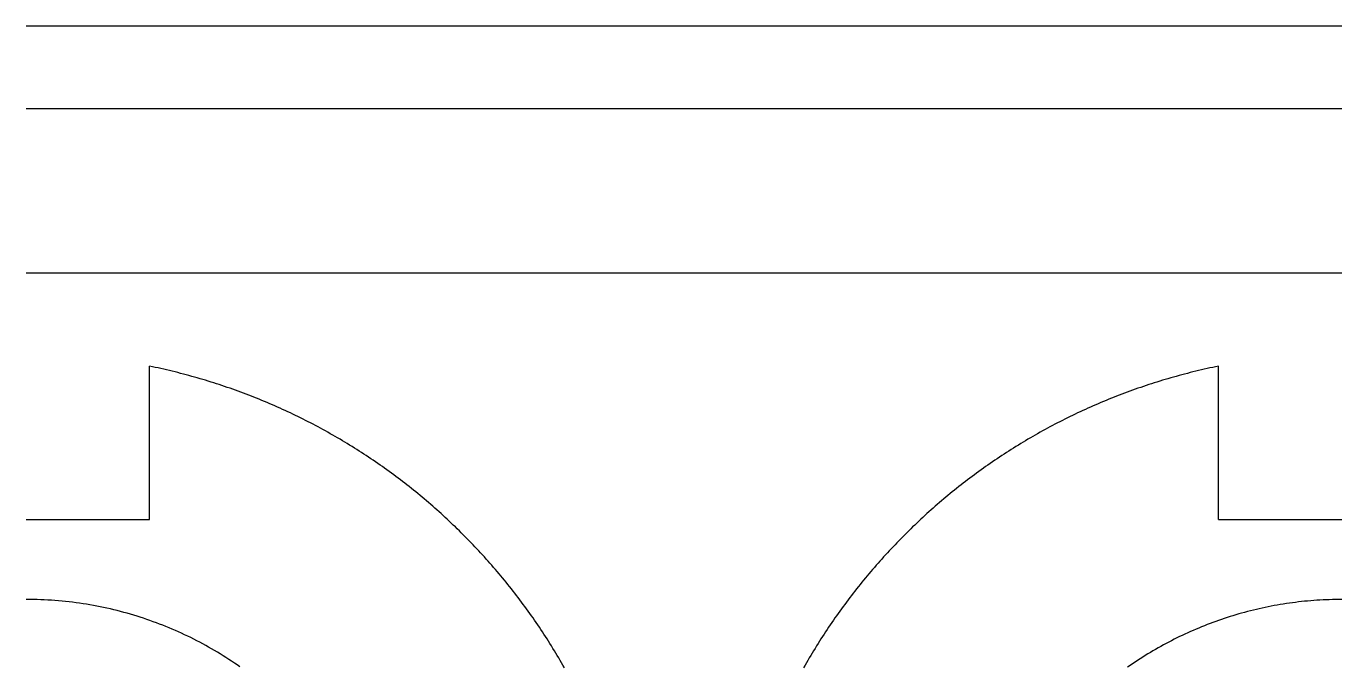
# Model space of a CAD drawing. Extents: x 0 to 279, y 0 to 212.
# Drawn here: x 135.2 to 167.83, y 31.47 to 47.36 of the extents above; entities that cross this region are included whole.
import ezdxf

# ---------------------------------------------------------------- set-up
doc = ezdxf.new("R2010")
doc.units = 0
doc.layers.add('LAYER_1', color=18, linetype='CONTINUOUS')

msp = doc.modelspace()

# ---------------------------------------------------------------- linework, layer by layer
at = {"layer": 'LAYER_1'}
for points in [[(167.832, 47.362), (167.832, 47.362), (167.831, 47.362), (167.829, 47.362), (167.826, 47.362), (167.823, 47.362), (167.819, 47.362), (167.814, 47.362), (167.809, 47.362), (167.802, 47.362), (167.795, 47.362), (167.788, 47.362), (167.779, 47.362), (167.77, 47.362), (167.76, 47.362), (167.75, 47.362), (167.739, 47.362), (167.727, 47.362), (167.714, 47.362), (167.701, 47.362), (167.687, 47.362), (167.672, 47.362), (167.657, 47.362), (167.641, 47.362), (167.624, 47.362), (167.606, 47.362), (167.588, 47.362), (167.57, 47.362), (167.55, 47.362), (167.53, 47.362), (167.509, 47.362), (167.488, 47.362), (167.466, 47.362), (167.42, 47.362), (167.371, 47.362), (167.32, 47.362), (167.266, 47.362), (167.21, 47.362), (167.151, 47.362), (167.089, 47.362), (167.026, 47.362), (166.959, 47.362), (166.891, 47.362), (166.82, 47.362), (166.747, 47.362), (166.671, 47.362), (166.593, 47.362), (166.513, 47.362), (166.43, 47.362), (166.345, 47.362), (166.258, 47.362), (166.169, 47.362), (166.078, 47.362), (165.984, 47.362), (165.889, 47.362), (165.791, 47.362), (165.691, 47.362), (165.589, 47.362), (165.486, 47.362), (165.38, 47.362), (165.272, 47.362), (165.162, 47.362), (165.05, 47.362), (164.936, 47.362), (164.821, 47.362), (164.703, 47.362), (164.584, 47.362), (164.463, 47.362), (164.34, 47.362), (164.215, 47.362), (164.089, 47.362), (163.961, 47.362), (163.831, 47.362), (163.699, 47.362), (163.566, 47.362), (163.431, 47.362), (163.295, 47.362), (163.157, 47.362), (163.017, 47.362), (162.876, 47.362), (162.734, 47.362), (162.589, 47.362), (162.444, 47.362), (162.297, 47.362), (162.148, 47.362), (161.998, 47.362), (161.847, 47.362), (161.695, 47.362), (161.541, 47.362), (161.385, 47.362), (161.229, 47.362), (161.071, 47.362), (160.912, 47.362), (160.752, 47.362), (160.59, 47.362), (160.428, 47.362), (160.264, 47.362), (160.099, 47.362), (159.933, 47.362), (159.766, 47.362), (159.598, 47.362), (159.429, 47.362), (159.259, 47.362), (159.088, 47.362), (158.916, 47.362), (158.743, 47.362), (158.569, 47.362), (158.394, 47.362), (158.218, 47.362), (158.042, 47.362), (157.864, 47.362), (157.686, 47.362), (157.507, 47.362), (157.328, 47.362), (157.147, 47.362), (156.966, 47.362), (156.785, 47.362), (156.419, 47.362), (156.051, 47.362), (155.681, 47.362), (155.309, 47.362), (154.935, 47.362), (154.56, 47.362), (154.183, 47.362), (153.804, 47.362), (153.425, 47.362), (153.044, 47.362), (152.281, 47.362), (151.516, 47.362), (150.752, 47.362), (149.989, 47.362), (149.608, 47.362), (149.229, 47.362), (148.85, 47.362), (148.473, 47.362), (148.097, 47.362), (147.723, 47.362), (147.351, 47.362), (146.981, 47.362), (146.614, 47.362), (146.248, 47.362), (146.066, 47.362), (145.885, 47.362), (145.705, 47.362), (145.525, 47.362), (145.347, 47.362), (145.168, 47.362), (144.991, 47.362), (144.815, 47.362), (144.639, 47.362), (144.464, 47.362), (144.29, 47.362), (144.117, 47.362), (143.945, 47.362), (143.774, 47.362), (143.604, 47.362), (143.435, 47.362), (143.267, 47.362), (143.1, 47.362), (142.934, 47.362), (142.769, 47.362), (142.605, 47.362), (142.443, 47.362), (142.281, 47.362), (142.121, 47.362), (141.962, 47.362), (141.804, 47.362), (141.647, 47.362), (141.492, 47.362), (141.338, 47.362), (141.186, 47.362), (141.034, 47.362), (140.885, 47.362), (140.736, 47.362), (140.589, 47.362), (140.443, 47.362), (140.299, 47.362), (140.157, 47.362), (140.015, 47.362), (139.876, 47.362), (139.738, 47.362), (139.601, 47.362), (139.467, 47.362), (139.333, 47.362), (139.202, 47.362), (139.072, 47.362), (138.944, 47.362), (138.817, 47.362), (138.693, 47.362), (138.57, 47.362), (138.449, 47.362), (138.329, 47.362), (138.212, 47.362), (138.096, 47.362), (137.983, 47.362), (137.871, 47.362), (137.761, 47.362), (137.653, 47.362), (137.547, 47.362), (137.443, 47.362), (137.342, 47.362), (137.242, 47.362), (137.144, 47.362), (137.048, 47.362), (136.955, 47.362), (136.864, 47.362), (136.774, 47.362), (136.687, 47.362), (136.603, 47.362), (136.52, 47.362), (136.44, 47.362), (136.362, 47.362), (136.286, 47.362), (136.213, 47.362), (136.142, 47.362), (136.073, 47.362), (136.007, 47.362), (135.943, 47.362), (135.882, 47.362), (135.823, 47.362), (135.767, 47.362), (135.713, 47.362), (135.662, 47.362), (135.613, 47.362), (135.567, 47.362), (135.545, 47.362), (135.523, 47.362), (135.503, 47.362), (135.483, 47.362), (135.463, 47.362), (135.444, 47.362), (135.426, 47.362), (135.409, 47.362), (135.392, 47.362), (135.376, 47.362), (135.361, 47.362), (135.346, 47.362), (135.332, 47.362), (135.319, 47.362), (135.306, 47.362), (135.294, 47.362), (135.283, 47.362), (135.272, 47.362), (135.263, 47.362), (135.253, 47.362), (135.245, 47.362), (135.237, 47.362), (135.23, 47.362), (135.224, 47.362), (135.219, 47.362), (135.214, 47.362), (135.21, 47.362), (135.206, 47.362), (135.204, 47.362), (135.202, 47.362), (135.201, 47.362), (135.201, 47.362)], [(135.201, 45.322), (135.201, 45.322), (135.202, 45.322), (135.204, 45.322), (135.206, 45.322), (135.21, 45.322), (135.214, 45.322), (135.219, 45.322), (135.224, 45.322), (135.23, 45.322), (135.237, 45.322), (135.245, 45.322), (135.253, 45.322), (135.263, 45.322), (135.272, 45.322), (135.283, 45.322), (135.294, 45.322), (135.306, 45.322), (135.319, 45.322), (135.332, 45.322), (135.346, 45.322), (135.361, 45.322), (135.376, 45.322), (135.392, 45.322), (135.409, 45.322), (135.426, 45.322), (135.444, 45.322), (135.463, 45.322), (135.483, 45.322), (135.503, 45.322), (135.523, 45.322), (135.545, 45.322), (135.567, 45.322), (135.613, 45.322), (135.662, 45.322), (135.713, 45.322), (135.767, 45.322), (135.823, 45.322), (135.882, 45.322), (135.943, 45.322), (136.007, 45.322), (136.073, 45.322), (136.142, 45.322), (136.213, 45.322), (136.286, 45.322), (136.362, 45.322), (136.44, 45.322), (136.52, 45.322), (136.603, 45.322), (136.687, 45.322), (136.774, 45.322), (136.864, 45.322), (136.955, 45.322), (137.048, 45.322), (137.144, 45.322), (137.242, 45.322), (137.342, 45.322), (137.443, 45.322), (137.547, 45.322), (137.653, 45.322), (137.761, 45.322), (137.871, 45.322), (137.983, 45.322), (138.096, 45.322), (138.212, 45.322), (138.329, 45.322), (138.449, 45.322), (138.57, 45.322), (138.693, 45.322), (138.817, 45.322), (138.944, 45.322), (139.072, 45.322), (139.202, 45.322), (139.333, 45.322), (139.467, 45.322), (139.601, 45.322), (139.738, 45.322), (139.876, 45.322), (140.015, 45.322), (140.157, 45.322), (140.299, 45.322), (140.443, 45.322), (140.589, 45.322), (140.736, 45.322), (140.885, 45.322), (141.034, 45.322), (141.186, 45.322), (141.338, 45.322), (141.492, 45.322), (141.647, 45.322), (141.804, 45.322), (141.962, 45.322), (142.121, 45.322), (142.281, 45.322), (142.443, 45.322), (142.605, 45.322), (142.769, 45.322), (142.934, 45.322), (143.1, 45.322), (143.267, 45.322), (143.435, 45.322), (143.604, 45.322), (143.774, 45.322), (143.945, 45.322), (144.117, 45.322), (144.29, 45.322), (144.464, 45.322), (144.639, 45.322), (144.815, 45.322), (144.991, 45.322), (145.168, 45.322), (145.347, 45.322), (145.525, 45.322), (145.705, 45.322), (145.885, 45.322), (146.066, 45.322), (146.248, 45.322), (146.614, 45.322), (146.981, 45.322), (147.351, 45.322), (147.723, 45.322), (148.097, 45.322), (148.473, 45.322), (148.85, 45.322), (149.229, 45.322), (149.608, 45.322), (149.989, 45.322), (150.752, 45.322), (151.516, 45.322), (152.281, 45.322), (153.044, 45.322), (153.425, 45.322), (153.804, 45.322), (154.183, 45.322), (154.56, 45.322), (154.935, 45.322), (155.309, 45.322), (155.681, 45.322), (156.051, 45.322), (156.419, 45.322), (156.785, 45.322), (156.966, 45.322), (157.147, 45.322), (157.328, 45.322), (157.507, 45.322), (157.686, 45.322), (157.864, 45.322), (158.042, 45.322), (158.218, 45.322), (158.394, 45.322), (158.569, 45.322), (158.743, 45.322), (158.916, 45.322), (159.088, 45.322), (159.259, 45.322), (159.429, 45.322), (159.598, 45.322), (159.766, 45.322), (159.933, 45.322), (160.099, 45.322), (160.264, 45.322), (160.428, 45.322), (160.59, 45.322), (160.752, 45.322), (160.912, 45.322), (161.071, 45.322), (161.229, 45.322), (161.385, 45.322), (161.541, 45.322), (161.695, 45.322), (161.847, 45.322), (161.998, 45.322), (162.148, 45.322), (162.297, 45.322), (162.444, 45.322), (162.589, 45.322), (162.734, 45.322), (162.876, 45.322), (163.017, 45.322), (163.157, 45.322), (163.295, 45.322), (163.431, 45.322), (163.566, 45.322), (163.699, 45.322), (163.831, 45.322), (163.961, 45.322), (164.089, 45.322), (164.215, 45.322), (164.34, 45.322), (164.463, 45.322), (164.584, 45.322), (164.703, 45.322), (164.821, 45.322), (164.936, 45.322), (165.05, 45.322), (165.162, 45.322), (165.272, 45.322), (165.38, 45.322), (165.486, 45.322), (165.589, 45.322), (165.691, 45.322), (165.791, 45.322), (165.889, 45.322), (165.984, 45.322), (166.078, 45.322), (166.169, 45.322), (166.258, 45.322), (166.345, 45.322), (166.43, 45.322), (166.513, 45.322), (166.593, 45.322), (166.671, 45.322), (166.747, 45.322), (166.82, 45.322), (166.891, 45.322), (166.959, 45.322), (167.026, 45.322), (167.089, 45.322), (167.151, 45.322), (167.21, 45.322), (167.266, 45.322), (167.32, 45.322), (167.371, 45.322), (167.42, 45.322), (167.466, 45.322), (167.488, 45.322), (167.509, 45.322), (167.53, 45.322), (167.55, 45.322), (167.57, 45.322), (167.588, 45.322), (167.606, 45.322), (167.624, 45.322), (167.641, 45.322), (167.657, 45.322), (167.672, 45.322), (167.687, 45.322), (167.701, 45.322), (167.714, 45.322), (167.727, 45.322), (167.739, 45.322), (167.75, 45.322), (167.76, 45.322), (167.77, 45.322), (167.779, 45.322), (167.788, 45.322), (167.795, 45.322), (167.802, 45.322), (167.809, 45.322), (167.814, 45.322), (167.819, 45.322), (167.823, 45.322), (167.826, 45.322), (167.829, 45.322), (167.831, 45.322), (167.832, 45.322), (167.832, 45.322)], [(135.201, 41.243), (135.201, 41.243), (135.202, 41.243), (135.204, 41.243), (135.206, 41.243), (135.21, 41.243), (135.214, 41.243), (135.219, 41.243), (135.224, 41.243), (135.23, 41.243), (135.237, 41.243), (135.245, 41.243), (135.253, 41.243), (135.263, 41.243), (135.272, 41.243), (135.283, 41.243), (135.294, 41.243), (135.306, 41.243), (135.319, 41.243), (135.332, 41.243), (135.346, 41.243), (135.361, 41.243), (135.376, 41.243), (135.392, 41.243), (135.409, 41.243), (135.426, 41.243), (135.444, 41.243), (135.463, 41.243), (135.483, 41.243), (135.503, 41.243), (135.523, 41.243), (135.545, 41.243), (135.567, 41.243), (135.613, 41.243), (135.662, 41.243), (135.713, 41.243), (135.767, 41.243), (135.823, 41.243), (135.882, 41.243), (135.943, 41.243), (136.007, 41.243), (136.073, 41.243), (136.142, 41.243), (136.213, 41.243), (136.286, 41.243), (136.362, 41.243), (136.44, 41.243), (136.52, 41.243), (136.603, 41.243), (136.687, 41.243), (136.774, 41.243), (136.864, 41.243), (136.955, 41.243), (137.048, 41.243), (137.144, 41.243), (137.242, 41.243), (137.342, 41.243), (137.443, 41.243), (137.547, 41.243), (137.653, 41.243), (137.761, 41.243), (137.871, 41.243), (137.983, 41.243), (138.096, 41.243), (138.212, 41.243), (138.329, 41.243), (138.449, 41.243), (138.57, 41.243), (138.693, 41.243), (138.817, 41.243), (138.944, 41.243), (139.072, 41.243), (139.202, 41.243), (139.333, 41.243), (139.467, 41.243), (139.601, 41.243), (139.738, 41.243), (139.876, 41.243), (140.015, 41.243), (140.157, 41.243), (140.299, 41.243), (140.443, 41.243), (140.589, 41.243), (140.736, 41.243), (140.885, 41.243), (141.034, 41.243), (141.186, 41.243), (141.338, 41.243), (141.492, 41.243), (141.647, 41.243), (141.804, 41.243), (141.962, 41.243), (142.121, 41.243), (142.281, 41.243), (142.443, 41.243), (142.605, 41.243), (142.769, 41.243), (142.934, 41.243), (143.1, 41.243), (143.267, 41.243), (143.435, 41.243), (143.604, 41.243), (143.774, 41.243), (143.945, 41.243), (144.117, 41.243), (144.29, 41.243), (144.464, 41.243), (144.639, 41.243), (144.815, 41.243), (144.991, 41.243), (145.168, 41.243), (145.347, 41.243), (145.525, 41.243), (145.705, 41.243), (145.885, 41.243), (146.066, 41.243), (146.248, 41.243), (146.614, 41.243), (146.981, 41.243), (147.351, 41.243), (147.723, 41.243), (148.097, 41.243), (148.473, 41.243), (148.85, 41.243), (149.229, 41.243), (149.608, 41.243), (149.989, 41.243), (150.752, 41.243), (151.516, 41.243), (152.281, 41.243), (153.044, 41.243), (153.425, 41.243), (153.804, 41.243), (154.183, 41.243), (154.56, 41.243), (154.935, 41.243), (155.309, 41.243), (155.681, 41.243), (156.051, 41.243), (156.419, 41.243), (156.785, 41.243), (156.966, 41.243), (157.147, 41.243), (157.328, 41.243), (157.507, 41.243), (157.686, 41.243), (157.864, 41.243), (158.042, 41.243), (158.218, 41.243), (158.394, 41.243), (158.569, 41.243), (158.743, 41.243), (158.916, 41.243), (159.088, 41.243), (159.259, 41.243), (159.429, 41.243), (159.598, 41.243), (159.766, 41.243), (159.933, 41.243), (160.099, 41.243), (160.264, 41.243), (160.428, 41.243), (160.59, 41.243), (160.752, 41.243), (160.912, 41.243), (161.071, 41.243), (161.229, 41.243), (161.385, 41.243), (161.541, 41.243), (161.695, 41.243), (161.847, 41.243), (161.998, 41.243), (162.148, 41.243), (162.297, 41.243), (162.444, 41.243), (162.589, 41.243), (162.734, 41.243), (162.876, 41.243), (163.017, 41.243), (163.157, 41.243), (163.295, 41.243), (163.431, 41.243), (163.566, 41.243), (163.699, 41.243), (163.831, 41.243), (163.961, 41.243), (164.089, 41.243), (164.215, 41.243), (164.34, 41.243), (164.463, 41.243), (164.584, 41.243), (164.703, 41.243), (164.821, 41.243), (164.936, 41.243), (165.05, 41.243), (165.162, 41.243), (165.272, 41.243), (165.38, 41.243), (165.486, 41.243), (165.589, 41.243), (165.691, 41.243), (165.791, 41.243), (165.889, 41.243), (165.984, 41.243), (166.078, 41.243), (166.169, 41.243), (166.258, 41.243), (166.345, 41.243), (166.43, 41.243), (166.513, 41.243), (166.593, 41.243), (166.671, 41.243), (166.747, 41.243), (166.82, 41.243), (166.891, 41.243), (166.959, 41.243), (167.026, 41.243), (167.089, 41.243), (167.151, 41.243), (167.21, 41.243), (167.266, 41.243), (167.32, 41.243), (167.371, 41.243), (167.42, 41.243), (167.466, 41.243), (167.488, 41.243), (167.509, 41.243), (167.53, 41.243), (167.55, 41.243), (167.57, 41.243), (167.588, 41.243), (167.606, 41.243), (167.624, 41.243), (167.641, 41.243), (167.657, 41.243), (167.672, 41.243), (167.687, 41.243), (167.701, 41.243), (167.714, 41.243), (167.727, 41.243), (167.739, 41.243), (167.75, 41.243), (167.76, 41.243), (167.77, 41.243), (167.779, 41.243), (167.788, 41.243), (167.795, 41.243), (167.802, 41.243), (167.809, 41.243), (167.814, 41.243), (167.819, 41.243), (167.823, 41.243), (167.826, 41.243), (167.829, 41.243), (167.831, 41.243), (167.832, 41.243), (167.832, 41.243)], [(135.201, 35.125), (135.201, 35.125), (135.201, 35.125), (135.201, 35.125), (135.201, 35.125), (135.201, 35.125), (135.202, 35.125), (135.202, 35.125), (135.203, 35.125), (135.203, 35.125), (135.204, 35.125), (135.205, 35.125), (135.205, 35.125), (135.206, 35.125), (135.207, 35.125), (135.208, 35.125), (135.209, 35.125), (135.21, 35.125), (135.212, 35.125), (135.213, 35.125), (135.214, 35.125), (135.216, 35.125), (135.217, 35.125), (135.218, 35.125), (135.22, 35.125), (135.222, 35.125), (135.223, 35.125), (135.225, 35.125), (135.227, 35.125), (135.229, 35.125), (135.231, 35.125), (135.233, 35.125), (135.235, 35.125), (135.239, 35.125), (135.244, 35.125), (135.249, 35.125), (135.254, 35.125), (135.259, 35.125), (135.264, 35.125), (135.27, 35.125), (135.276, 35.125), (135.282, 35.125), (135.289, 35.125), (135.295, 35.125), (135.302, 35.125), (135.309, 35.125), (135.317, 35.125), (135.324, 35.125), (135.332, 35.125), (135.34, 35.125), (135.348, 35.125), (135.356, 35.125), (135.365, 35.125), (135.374, 35.125), (135.383, 35.125), (135.392, 35.125), (135.401, 35.125), (135.411, 35.125), (135.421, 35.125), (135.43, 35.125), (135.441, 35.125), (135.451, 35.125), (135.461, 35.125), (135.472, 35.125), (135.483, 35.125), (135.494, 35.125), (135.505, 35.125), (135.516, 35.125), (135.528, 35.125), (135.54, 35.125), (135.551, 35.125), (135.563, 35.125), (135.576, 35.125), (135.588, 35.125), (135.6, 35.125), (135.613, 35.125), (135.626, 35.125), (135.639, 35.125), (135.652, 35.125), (135.665, 35.125), (135.679, 35.125), (135.692, 35.125), (135.706, 35.125), (135.719, 35.125), (135.733, 35.125), (135.747, 35.125), (135.762, 35.125), (135.776, 35.125), (135.79, 35.125), (135.805, 35.125), (135.82, 35.125), (135.834, 35.125), (135.849, 35.125), (135.864, 35.125), (135.879, 35.125), (135.895, 35.125), (135.91, 35.125), (135.925, 35.125), (135.941, 35.125), (135.957, 35.125), (135.972, 35.125), (135.988, 35.125), (136.004, 35.125), (136.02, 35.125), (136.036, 35.125), (136.053, 35.125), (136.069, 35.125), (136.085, 35.125), (136.102, 35.125), (136.118, 35.125), (136.135, 35.125), (136.152, 35.125), (136.168, 35.125), (136.185, 35.125), (136.202, 35.125), (136.219, 35.125), (136.236, 35.125), (136.27, 35.125), (136.305, 35.125), (136.34, 35.125), (136.375, 35.125), (136.41, 35.125), (136.445, 35.125), (136.48, 35.125), (136.516, 35.125), (136.551, 35.125), (136.587, 35.125), (136.658, 35.125), (136.73, 35.125), (136.802, 35.125), (136.873, 35.125), (136.909, 35.125), (136.945, 35.125), (136.98, 35.125), (137.015, 35.125), (137.051, 35.125), (137.086, 35.125), (137.121, 35.125), (137.155, 35.125), (137.19, 35.125), (137.224, 35.125), (137.241, 35.125), (137.258, 35.125), (137.275, 35.125), (137.292, 35.125), (137.309, 35.125), (137.325, 35.125), (137.342, 35.125), (137.358, 35.125), (137.375, 35.125), (137.391, 35.125), (137.408, 35.125), (137.424, 35.125), (137.44, 35.125), (137.456, 35.125), (137.472, 35.125), (137.488, 35.125), (137.503, 35.125), (137.519, 35.125), (137.535, 35.125), (137.55, 35.125), (137.566, 35.125), (137.581, 35.125), (137.596, 35.125), (137.611, 35.125), (137.626, 35.125), (137.641, 35.125), (137.655, 35.125), (137.67, 35.125), (137.684, 35.125), (137.699, 35.125), (137.713, 35.125), (137.727, 35.125), (137.741, 35.125), (137.755, 35.125), (137.768, 35.125), (137.782, 35.125), (137.795, 35.125), (137.808, 35.125), (137.821, 35.125), (137.834, 35.125), (137.847, 35.125), (137.86, 35.125), (137.872, 35.125), (137.885, 35.125), (137.897, 35.125), (137.909, 35.125), (137.921, 35.125), (137.932, 35.125), (137.944, 35.125), (137.955, 35.125), (137.966, 35.125), (137.977, 35.125), (137.988, 35.125), (137.999, 35.125), (138.009, 35.125), (138.02, 35.125), (138.03, 35.125), (138.04, 35.125), (138.049, 35.125), (138.059, 35.125), (138.068, 35.125), (138.077, 35.125), (138.086, 35.125), (138.095, 35.125), (138.104, 35.125), (138.112, 35.125), (138.12, 35.125), (138.128, 35.125), (138.136, 35.125), (138.144, 35.125), (138.151, 35.125), (138.158, 35.125), (138.165, 35.125), (138.171, 35.125), (138.178, 35.125), (138.184, 35.125), (138.19, 35.125), (138.196, 35.125), (138.201, 35.125), (138.207, 35.125), (138.212, 35.125), (138.216, 35.125), (138.221, 35.125), (138.225, 35.125), (138.227, 35.125), (138.229, 35.125), (138.231, 35.125), (138.233, 35.125), (138.235, 35.125), (138.237, 35.125), (138.239, 35.125), (138.24, 35.125), (138.242, 35.125), (138.243, 35.125), (138.245, 35.125), (138.246, 35.125), (138.247, 35.125), (138.249, 35.125), (138.25, 35.125), (138.251, 35.125), (138.252, 35.125), (138.253, 35.125), (138.254, 35.125), (138.255, 35.125), (138.256, 35.125), (138.256, 35.125), (138.257, 35.125), (138.257, 35.125), (138.258, 35.125), (138.258, 35.125), (138.259, 35.125), (138.259, 35.125), (138.259, 35.125), (138.26, 35.125), (138.26, 35.125), (138.26, 35.125), (138.26, 35.125), (138.26, 35.125), (138.26, 35.125), (138.26, 35.126), (138.26, 35.126), (138.26, 35.127), (138.26, 35.127), (138.26, 35.128), (138.26, 35.128), (138.26, 35.129), (138.26, 35.13), (138.26, 35.131), (138.26, 35.132), (138.26, 35.133), (138.26, 35.135), (138.26, 35.136), (138.26, 35.137), (138.26, 35.139), (138.26, 35.14), (138.26, 35.142), (138.26, 35.144), (138.26, 35.145), (138.26, 35.147), (138.26, 35.149), (138.26, 35.151), (138.26, 35.153), (138.26, 35.156), (138.26, 35.158), (138.26, 35.16), (138.26, 35.163), (138.26, 35.165), (138.26, 35.168), (138.26, 35.173), (138.26, 35.179), (138.26, 35.185), (138.26, 35.191), (138.26, 35.198), (138.26, 35.204), (138.26, 35.212), (138.26, 35.219), (138.26, 35.227), (138.26, 35.235), (138.26, 35.243), (138.26, 35.252), (138.26, 35.26), (138.26, 35.269), (138.26, 35.279), (138.26, 35.288), (138.26, 35.298), (138.26, 35.309), (138.26, 35.319), (138.26, 35.33), (138.26, 35.34), (138.26, 35.352), (138.26, 35.363), (138.26, 35.375), (138.26, 35.387), (138.26, 35.399), (138.26, 35.411), (138.26, 35.424), (138.26, 35.436), (138.26, 35.449), (138.26, 35.463), (138.26, 35.476), (138.26, 35.49), (138.26, 35.504), (138.26, 35.518), (138.26, 35.532), (138.26, 35.547), (138.26, 35.561), (138.26, 35.576), (138.26, 35.592), (138.26, 35.607), (138.26, 35.622), (138.26, 35.638), (138.26, 35.654), (138.26, 35.67), (138.26, 35.686), (138.26, 35.703), (138.26, 35.719), (138.26, 35.736), (138.26, 35.753), (138.26, 35.77), (138.26, 35.788), (138.26, 35.805), (138.26, 35.823), (138.26, 35.841), (138.26, 35.859), (138.26, 35.877), (138.26, 35.895), (138.26, 35.913), (138.26, 35.932), (138.26, 35.951), (138.26, 35.969), (138.26, 35.988), (138.26, 36.007), (138.26, 36.027), (138.26, 36.046), (138.26, 36.065), (138.26, 36.085), (138.26, 36.105), (138.26, 36.125), (138.26, 36.145), (138.26, 36.165), (138.26, 36.185), (138.26, 36.205), (138.26, 36.225), (138.26, 36.246), (138.26, 36.267), (138.26, 36.287), (138.26, 36.308), (138.26, 36.329), (138.26, 36.35), (138.26, 36.371), (138.26, 36.392), (138.26, 36.413), (138.26, 36.456), (138.26, 36.499), (138.26, 36.542), (138.26, 36.585), (138.26, 36.629), (138.26, 36.672), (138.26, 36.716), (138.26, 36.761), (138.26, 36.805), (138.26, 36.849), (138.26, 36.938), (138.26, 37.027), (138.26, 37.116), (138.26, 37.205), (138.26, 37.25), (138.26, 37.294), (138.26, 37.338), (138.26, 37.382), (138.26, 37.426), (138.26, 37.47), (138.26, 37.513), (138.26, 37.556), (138.26, 37.599), (138.26, 37.642), (138.26, 37.663), (138.26, 37.684), (138.26, 37.705), (138.26, 37.726), (138.26, 37.747), (138.26, 37.767), (138.26, 37.788), (138.26, 37.809), (138.26, 37.829), (138.26, 37.85), (138.26, 37.87), (138.26, 37.89), (138.26, 37.91), (138.26, 37.93), (138.26, 37.95), (138.26, 37.97), (138.26, 37.989), (138.26, 38.009), (138.26, 38.028), (138.26, 38.047), (138.26, 38.066), (138.26, 38.085), (138.26, 38.104), (138.26, 38.123), (138.26, 38.141), (138.26, 38.16), (138.26, 38.178), (138.26, 38.196), (138.26, 38.214), (138.26, 38.232), (138.26, 38.249), (138.26, 38.267), (138.26, 38.284), (138.26, 38.301), (138.26, 38.318), (138.26, 38.335), (138.26, 38.352), (138.26, 38.368), (138.26, 38.384), (138.26, 38.401), (138.26, 38.416), (138.26, 38.432), (138.26, 38.448), (138.26, 38.463), (138.26, 38.478), (138.26, 38.493), (138.26, 38.508), (138.26, 38.522), (138.26, 38.537), (138.26, 38.551), (138.26, 38.565), (138.26, 38.578), (138.26, 38.592), (138.26, 38.605), (138.26, 38.618), (138.26, 38.631), (138.26, 38.644), (138.26, 38.656), (138.26, 38.668), (138.26, 38.68), (138.26, 38.692), (138.26, 38.703), (138.26, 38.714), (138.26, 38.725), (138.26, 38.736), (138.26, 38.746), (138.26, 38.756), (138.26, 38.766), (138.26, 38.776), (138.26, 38.785), (138.26, 38.794), (138.26, 38.803), (138.26, 38.812), (138.26, 38.82), (138.26, 38.828), (138.26, 38.836), (138.26, 38.843), (138.26, 38.85), (138.26, 38.857), (138.26, 38.864), (138.26, 38.87), (138.26, 38.876), (138.26, 38.881), (138.26, 38.887), (138.26, 38.889), (138.26, 38.892), (138.26, 38.894), (138.26, 38.897), (138.26, 38.899), (138.26, 38.901), (138.26, 38.903), (138.26, 38.905), (138.26, 38.907), (138.26, 38.909), (138.26, 38.911), (138.26, 38.913), (138.26, 38.914), (138.26, 38.916), (138.26, 38.917), (138.26, 38.919), (138.26, 38.92), (138.26, 38.921), (138.26, 38.922), (138.26, 38.923), (138.26, 38.924), (138.26, 38.925), (138.26, 38.926), (138.26, 38.927), (138.26, 38.927), (138.26, 38.928), (138.26, 38.929), (138.26, 38.929), (138.26, 38.929), (138.26, 38.929), (138.26, 38.93), (138.26, 38.93)], [(148.548, 31.45), (148.514, 31.51), (148.479, 31.571), (148.444, 31.631), (148.409, 31.691), (148.373, 31.751), (148.338, 31.81), (148.302, 31.87), (148.265, 31.929), (148.229, 31.988), (148.192, 32.047), (148.155, 32.106), (148.118, 32.165), (148.08, 32.223), (148.042, 32.281), (148.004, 32.339), (147.966, 32.397), (147.928, 32.455), (147.889, 32.512), (147.85, 32.569), (147.81, 32.627), (147.771, 32.683), (147.731, 32.74), (147.691, 32.797), (147.651, 32.853), (147.61, 32.909), (147.569, 32.965), (147.528, 33.021), (147.487, 33.077), (147.445, 33.132), (147.404, 33.187), (147.362, 33.242), (147.319, 33.297), (147.277, 33.351), (147.234, 33.406), (147.191, 33.46), (147.148, 33.514), (147.104, 33.568), (147.061, 33.621), (147.017, 33.675), (146.973, 33.728), (146.928, 33.781), (146.883, 33.834), (146.839, 33.886), (146.794, 33.939), (146.748, 33.991), (146.703, 34.043), (146.657, 34.095), (146.611, 34.146), (146.564, 34.197), (146.518, 34.249), (146.471, 34.299), (146.424, 34.35), (146.377, 34.401), (146.33, 34.451), (146.282, 34.501), (146.234, 34.551), (146.186, 34.6), (146.138, 34.65), (146.089, 34.699), (146.041, 34.748), (145.992, 34.797), (145.943, 34.845), (145.893, 34.893), (145.844, 34.941), (145.794, 34.989), (145.744, 35.037), (145.693, 35.084), (145.643, 35.131), (145.592, 35.178), (145.541, 35.225), (145.49, 35.272), (145.439, 35.318), (145.387, 35.364), (145.336, 35.41), (145.284, 35.455), (145.232, 35.501), (145.179, 35.546), (145.127, 35.591), (145.074, 35.635), (145.021, 35.68), (144.968, 35.724), (144.914, 35.768), (144.861, 35.812), (144.807, 35.855), (144.753, 35.898), (144.699, 35.941), (144.644, 35.984), (144.59, 36.027), (144.535, 36.069), (144.48, 36.111), (144.425, 36.153), (144.369, 36.194), (144.314, 36.235), (144.258, 36.276), (144.202, 36.317), (144.146, 36.358), (144.09, 36.398), (144.033, 36.438), (143.976, 36.478), (143.919, 36.518), (143.862, 36.557), (143.805, 36.596), (143.748, 36.635), (143.69, 36.673), (143.632, 36.712), (143.574, 36.75), (143.516, 36.787), (143.457, 36.825), (143.399, 36.862), (143.34, 36.899), (143.281, 36.936), (143.222, 36.973), (143.163, 37.009), (143.103, 37.045), (143.043, 37.081), (142.984, 37.116), (142.924, 37.151), (142.863, 37.186), (142.803, 37.221), (142.742, 37.255), (142.682, 37.289), (142.621, 37.323), (142.56, 37.357), (142.499, 37.39), (142.437, 37.423), (142.376, 37.456), (142.314, 37.488), (142.252, 37.521), (142.19, 37.553), (142.128, 37.584), (142.065, 37.616), (142.003, 37.647), (141.94, 37.678), (141.877, 37.709), (141.814, 37.739), (141.751, 37.769), (141.687, 37.799), (141.624, 37.828), (141.56, 37.857), (141.496, 37.886), (141.432, 37.915), (141.368, 37.943), (141.304, 37.971), (141.239, 37.999), (141.175, 38.027), (141.11, 38.054), (141.045, 38.081), (140.98, 38.108), (140.915, 38.134), (140.849, 38.16), (140.784, 38.186), (140.718, 38.211), (140.652, 38.237), (140.586, 38.261), (140.52, 38.286), (140.454, 38.31), (140.387, 38.334), (140.321, 38.358), (140.254, 38.382), (140.187, 38.405), (140.12, 38.428), (140.053, 38.45), (139.985, 38.472), (139.918, 38.494), (139.85, 38.516), (139.783, 38.537), (139.715, 38.558), (139.647, 38.579), (139.579, 38.6), (139.511, 38.62), (139.442, 38.64), (139.374, 38.659), (139.305, 38.678), (139.236, 38.697), (139.167, 38.716), (139.098, 38.734), (139.029, 38.752), (138.96, 38.77), (138.89, 38.787), (138.821, 38.804), (138.751, 38.821), (138.681, 38.838), (138.611, 38.854), (138.541, 38.87), (138.471, 38.885), (138.401, 38.9), (138.33, 38.915), (138.26, 38.93)], [(164.773, 38.93), (164.703, 38.915), (164.632, 38.9), (164.562, 38.885), (164.492, 38.87), (164.422, 38.854), (164.352, 38.838), (164.282, 38.821), (164.212, 38.804), (164.143, 38.787), (164.073, 38.77), (164.004, 38.752), (163.935, 38.734), (163.866, 38.716), (163.797, 38.697), (163.728, 38.678), (163.659, 38.659), (163.591, 38.64), (163.522, 38.62), (163.454, 38.6), (163.386, 38.579), (163.318, 38.558), (163.25, 38.537), (163.182, 38.516), (163.115, 38.494), (163.047, 38.472), (162.98, 38.45), (162.913, 38.428), (162.846, 38.405), (162.779, 38.382), (162.712, 38.358), (162.646, 38.334), (162.579, 38.31), (162.513, 38.286), (162.447, 38.261), (162.381, 38.237), (162.315, 38.211), (162.249, 38.186), (162.184, 38.16), (162.118, 38.134), (162.053, 38.108), (161.988, 38.081), (161.923, 38.054), (161.858, 38.027), (161.794, 37.999), (161.729, 37.971), (161.665, 37.943), (161.601, 37.915), (161.537, 37.886), (161.473, 37.857), (161.409, 37.828), (161.346, 37.799), (161.282, 37.769), (161.219, 37.739), (161.156, 37.709), (161.093, 37.678), (161.03, 37.647), (160.968, 37.616), (160.905, 37.584), (160.843, 37.553), (160.781, 37.521), (160.719, 37.488), (160.657, 37.456), (160.596, 37.423), (160.534, 37.39), (160.473, 37.357), (160.412, 37.323), (160.351, 37.289), (160.29, 37.255), (160.23, 37.221), (160.17, 37.186), (160.109, 37.151), (160.049, 37.116), (159.989, 37.081), (159.93, 37.045), (159.87, 37.009), (159.811, 36.973), (159.752, 36.936), (159.693, 36.899), (159.634, 36.862), (159.576, 36.825), (159.517, 36.787), (159.459, 36.75), (159.401, 36.712), (159.343, 36.673), (159.285, 36.635), (159.228, 36.596), (159.171, 36.557), (159.114, 36.518), (159.057, 36.478), (159, 36.438), (158.943, 36.398), (158.887, 36.358), (158.831, 36.317), (158.775, 36.276), (158.719, 36.235), (158.664, 36.194), (158.608, 36.153), (158.553, 36.111), (158.498, 36.069), (158.443, 36.027), (158.389, 35.984), (158.334, 35.941), (158.28, 35.898), (158.226, 35.855), (158.172, 35.812), (158.119, 35.768), (158.065, 35.724), (158.012, 35.68), (157.959, 35.635), (157.906, 35.591), (157.854, 35.546), (157.801, 35.501), (157.749, 35.455), (157.697, 35.41), (157.646, 35.364), (157.594, 35.318), (157.543, 35.272), (157.492, 35.225), (157.441, 35.178), (157.39, 35.131), (157.34, 35.084), (157.289, 35.037), (157.239, 34.989), (157.189, 34.941), (157.14, 34.893), (157.09, 34.845), (157.041, 34.797), (156.992, 34.748), (156.944, 34.699), (156.895, 34.65), (156.847, 34.6), (156.799, 34.551), (156.751, 34.501), (156.703, 34.451), (156.656, 34.401), (156.609, 34.35), (156.562, 34.299), (156.515, 34.249), (156.468, 34.197), (156.422, 34.146), (156.376, 34.095), (156.33, 34.043), (156.285, 33.991), (156.239, 33.939), (156.194, 33.886), (156.149, 33.834), (156.105, 33.781), (156.06, 33.728), (156.016, 33.675), (155.972, 33.621), (155.929, 33.568), (155.885, 33.514), (155.842, 33.46), (155.799, 33.406), (155.756, 33.351), (155.714, 33.297), (155.671, 33.242), (155.629, 33.187), (155.588, 33.132), (155.546, 33.077), (155.505, 33.021), (155.464, 32.965), (155.423, 32.909), (155.382, 32.853), (155.342, 32.797), (155.302, 32.74), (155.262, 32.683), (155.223, 32.627), (155.183, 32.569), (155.144, 32.512), (155.105, 32.455), (155.067, 32.397), (155.029, 32.339), (154.99, 32.281), (154.953, 32.223), (154.915, 32.165), (154.878, 32.106), (154.841, 32.047), (154.804, 31.988), (154.768, 31.929), (154.731, 31.87), (154.695, 31.81), (154.66, 31.751), (154.624, 31.691), (154.589, 31.631), (154.554, 31.571), (154.519, 31.51), (154.485, 31.45)], [(164.773, 35.125), (164.773, 35.125), (164.773, 35.125), (164.773, 35.125), (164.773, 35.126), (164.773, 35.126), (164.773, 35.127), (164.773, 35.127), (164.773, 35.128), (164.773, 35.128), (164.773, 35.129), (164.773, 35.13), (164.773, 35.131), (164.773, 35.132), (164.773, 35.133), (164.773, 35.135), (164.773, 35.136), (164.773, 35.137), (164.773, 35.139), (164.773, 35.14), (164.773, 35.142), (164.773, 35.144), (164.773, 35.145), (164.773, 35.147), (164.773, 35.149), (164.773, 35.151), (164.773, 35.153), (164.773, 35.156), (164.773, 35.158), (164.773, 35.16), (164.773, 35.163), (164.773, 35.165), (164.773, 35.168), (164.773, 35.173), (164.773, 35.179), (164.773, 35.185), (164.773, 35.191), (164.773, 35.198), (164.773, 35.204), (164.773, 35.212), (164.773, 35.219), (164.773, 35.227), (164.773, 35.235), (164.773, 35.243), (164.773, 35.252), (164.773, 35.26), (164.773, 35.269), (164.773, 35.279), (164.773, 35.288), (164.773, 35.298), (164.773, 35.309), (164.773, 35.319), (164.773, 35.33), (164.773, 35.34), (164.773, 35.352), (164.773, 35.363), (164.773, 35.375), (164.773, 35.387), (164.773, 35.399), (164.773, 35.411), (164.773, 35.424), (164.773, 35.436), (164.773, 35.449), (164.773, 35.463), (164.773, 35.476), (164.773, 35.49), (164.773, 35.504), (164.773, 35.518), (164.773, 35.532), (164.773, 35.547), (164.773, 35.561), (164.773, 35.576), (164.773, 35.592), (164.773, 35.607), (164.773, 35.622), (164.773, 35.638), (164.773, 35.654), (164.773, 35.67), (164.773, 35.686), (164.773, 35.703), (164.773, 35.719), (164.773, 35.736), (164.773, 35.753), (164.773, 35.77), (164.773, 35.788), (164.773, 35.805), (164.773, 35.823), (164.773, 35.841), (164.773, 35.859), (164.773, 35.877), (164.773, 35.895), (164.773, 35.913), (164.773, 35.932), (164.773, 35.951), (164.773, 35.969), (164.773, 35.988), (164.773, 36.007), (164.773, 36.027), (164.773, 36.046), (164.773, 36.065), (164.773, 36.085), (164.773, 36.105), (164.773, 36.125), (164.773, 36.145), (164.773, 36.165), (164.773, 36.185), (164.773, 36.205), (164.773, 36.225), (164.773, 36.246), (164.773, 36.267), (164.773, 36.287), (164.773, 36.308), (164.773, 36.329), (164.773, 36.35), (164.773, 36.371), (164.773, 36.392), (164.773, 36.413), (164.773, 36.456), (164.773, 36.499), (164.773, 36.542), (164.773, 36.585), (164.773, 36.629), (164.773, 36.672), (164.773, 36.716), (164.773, 36.761), (164.773, 36.805), (164.773, 36.849), (164.773, 36.938), (164.773, 37.027), (164.773, 37.116), (164.773, 37.205), (164.773, 37.25), (164.773, 37.294), (164.773, 37.338), (164.773, 37.382), (164.773, 37.426), (164.773, 37.47), (164.773, 37.513), (164.773, 37.556), (164.773, 37.599), (164.773, 37.642), (164.773, 37.663), (164.773, 37.684), (164.773, 37.705), (164.773, 37.726), (164.773, 37.747), (164.773, 37.767), (164.773, 37.788), (164.773, 37.809), (164.773, 37.829), (164.773, 37.85), (164.773, 37.87), (164.773, 37.89), (164.773, 37.91), (164.773, 37.93), (164.773, 37.95), (164.773, 37.97), (164.773, 37.989), (164.773, 38.009), (164.773, 38.028), (164.773, 38.047), (164.773, 38.066), (164.773, 38.085), (164.773, 38.104), (164.773, 38.123), (164.773, 38.141), (164.773, 38.16), (164.773, 38.178), (164.773, 38.196), (164.773, 38.214), (164.773, 38.232), (164.773, 38.249), (164.773, 38.267), (164.773, 38.284), (164.773, 38.301), (164.773, 38.318), (164.773, 38.335), (164.773, 38.352), (164.773, 38.368), (164.773, 38.384), (164.773, 38.401), (164.773, 38.416), (164.773, 38.432), (164.773, 38.448), (164.773, 38.463), (164.773, 38.478), (164.773, 38.493), (164.773, 38.508), (164.773, 38.522), (164.773, 38.537), (164.773, 38.551), (164.773, 38.565), (164.773, 38.578), (164.773, 38.592), (164.773, 38.605), (164.773, 38.618), (164.773, 38.631), (164.773, 38.644), (164.773, 38.656), (164.773, 38.668), (164.773, 38.68), (164.773, 38.692), (164.773, 38.703), (164.773, 38.714), (164.773, 38.725), (164.773, 38.736), (164.773, 38.746), (164.773, 38.756), (164.773, 38.766), (164.773, 38.776), (164.773, 38.785), (164.773, 38.794), (164.773, 38.803), (164.773, 38.812), (164.773, 38.82), (164.773, 38.828), (164.773, 38.836), (164.773, 38.843), (164.773, 38.85), (164.773, 38.857), (164.773, 38.864), (164.773, 38.87), (164.773, 38.876), (164.773, 38.881), (164.773, 38.887), (164.773, 38.889), (164.773, 38.892), (164.773, 38.894), (164.773, 38.897), (164.773, 38.899), (164.773, 38.901), (164.773, 38.903), (164.773, 38.905), (164.773, 38.907), (164.773, 38.909), (164.773, 38.911), (164.773, 38.913), (164.773, 38.914), (164.773, 38.916), (164.773, 38.917), (164.773, 38.919), (164.773, 38.92), (164.773, 38.921), (164.773, 38.922), (164.773, 38.923), (164.773, 38.924), (164.773, 38.925), (164.773, 38.926), (164.773, 38.927), (164.773, 38.927), (164.773, 38.928), (164.773, 38.929), (164.773, 38.929), (164.773, 38.929), (164.773, 38.929), (164.773, 38.93), (164.773, 38.93)], [(164.773, 35.125), (164.773, 35.125), (164.773, 35.125), (164.774, 35.125), (164.774, 35.125), (164.774, 35.125), (164.774, 35.125), (164.775, 35.125), (164.775, 35.125), (164.776, 35.125), (164.777, 35.125), (164.777, 35.125), (164.778, 35.125), (164.779, 35.125), (164.78, 35.125), (164.781, 35.125), (164.782, 35.125), (164.783, 35.125), (164.784, 35.125), (164.786, 35.125), (164.787, 35.125), (164.788, 35.125), (164.79, 35.125), (164.791, 35.125), (164.793, 35.125), (164.794, 35.125), (164.796, 35.125), (164.798, 35.125), (164.8, 35.125), (164.802, 35.125), (164.803, 35.125), (164.805, 35.125), (164.808, 35.125), (164.812, 35.125), (164.816, 35.125), (164.821, 35.125), (164.826, 35.125), (164.832, 35.125), (164.837, 35.125), (164.843, 35.125), (164.849, 35.125), (164.855, 35.125), (164.861, 35.125), (164.868, 35.125), (164.875, 35.125), (164.882, 35.125), (164.889, 35.125), (164.897, 35.125), (164.905, 35.125), (164.913, 35.125), (164.921, 35.125), (164.929, 35.125), (164.938, 35.125), (164.946, 35.125), (164.955, 35.125), (164.965, 35.125), (164.974, 35.125), (164.983, 35.125), (164.993, 35.125), (165.003, 35.125), (165.013, 35.125), (165.024, 35.125), (165.034, 35.125), (165.045, 35.125), (165.056, 35.125), (165.067, 35.125), (165.078, 35.125), (165.089, 35.125), (165.101, 35.125), (165.112, 35.125), (165.124, 35.125), (165.136, 35.125), (165.148, 35.125), (165.161, 35.125), (165.173, 35.125), (165.186, 35.125), (165.199, 35.125), (165.211, 35.125), (165.225, 35.125), (165.238, 35.125), (165.251, 35.125), (165.265, 35.125), (165.278, 35.125), (165.292, 35.125), (165.306, 35.125), (165.32, 35.125), (165.334, 35.125), (165.349, 35.125), (165.363, 35.125), (165.378, 35.125), (165.392, 35.125), (165.407, 35.125), (165.422, 35.125), (165.437, 35.125), (165.452, 35.125), (165.467, 35.125), (165.483, 35.125), (165.498, 35.125), (165.514, 35.125), (165.529, 35.125), (165.545, 35.125), (165.561, 35.125), (165.577, 35.125), (165.593, 35.125), (165.609, 35.125), (165.625, 35.125), (165.642, 35.125), (165.658, 35.125), (165.674, 35.125), (165.691, 35.125), (165.708, 35.125), (165.724, 35.125), (165.741, 35.125), (165.758, 35.125), (165.775, 35.125), (165.792, 35.125), (165.809, 35.125), (165.843, 35.125), (165.878, 35.125), (165.912, 35.125), (165.947, 35.125), (165.982, 35.125), (166.017, 35.125), (166.053, 35.125), (166.088, 35.125), (166.124, 35.125), (166.16, 35.125), (166.231, 35.125), (166.303, 35.125), (166.374, 35.125), (166.446, 35.125), (166.482, 35.125), (166.517, 35.125), (166.553, 35.125), (166.588, 35.125), (166.623, 35.125), (166.658, 35.125), (166.693, 35.125), (166.728, 35.125), (166.762, 35.125), (166.797, 35.125), (166.814, 35.125), (166.831, 35.125), (166.848, 35.125), (166.864, 35.125), (166.881, 35.125), (166.898, 35.125), (166.914, 35.125), (166.931, 35.125), (166.947, 35.125), (166.964, 35.125), (166.98, 35.125), (166.996, 35.125), (167.013, 35.125), (167.029, 35.125), (167.045, 35.125), (167.06, 35.125), (167.076, 35.125), (167.092, 35.125), (167.107, 35.125), (167.123, 35.125), (167.138, 35.125), (167.153, 35.125), (167.169, 35.125), (167.184, 35.125), (167.198, 35.125), (167.213, 35.125), (167.228, 35.125), (167.242, 35.125), (167.257, 35.125), (167.271, 35.125), (167.285, 35.125), (167.299, 35.125), (167.313, 35.125), (167.327, 35.125), (167.341, 35.125), (167.354, 35.125), (167.368, 35.125), (167.381, 35.125), (167.394, 35.125), (167.407, 35.125), (167.42, 35.125), (167.432, 35.125), (167.445, 35.125), (167.457, 35.125), (167.469, 35.125), (167.481, 35.125), (167.493, 35.125), (167.505, 35.125), (167.516, 35.125), (167.528, 35.125), (167.539, 35.125), (167.55, 35.125), (167.561, 35.125), (167.571, 35.125), (167.582, 35.125), (167.592, 35.125), (167.602, 35.125), (167.612, 35.125), (167.622, 35.125), (167.632, 35.125), (167.641, 35.125), (167.65, 35.125), (167.659, 35.125), (167.668, 35.125), (167.676, 35.125), (167.685, 35.125), (167.693, 35.125), (167.701, 35.125), (167.709, 35.125), (167.716, 35.125), (167.723, 35.125), (167.731, 35.125), (167.737, 35.125), (167.744, 35.125), (167.75, 35.125), (167.757, 35.125), (167.763, 35.125), (167.768, 35.125), (167.774, 35.125), (167.779, 35.125), (167.784, 35.125), (167.789, 35.125), (167.794, 35.125), (167.798, 35.125), (167.8, 35.125), (167.802, 35.125), (167.804, 35.125), (167.806, 35.125), (167.808, 35.125), (167.809, 35.125), (167.811, 35.125), (167.813, 35.125), (167.814, 35.125), (167.816, 35.125), (167.817, 35.125), (167.819, 35.125), (167.82, 35.125), (167.821, 35.125), (167.822, 35.125), (167.824, 35.125), (167.825, 35.125), (167.826, 35.125), (167.826, 35.125), (167.827, 35.125), (167.828, 35.125), (167.829, 35.125), (167.829, 35.125), (167.83, 35.125), (167.831, 35.125), (167.831, 35.125), (167.831, 35.125), (167.832, 35.125), (167.832, 35.125), (167.832, 35.125), (167.832, 35.125), (167.832, 35.125)], [(140.501, 31.47), (140.432, 31.518), (140.364, 31.565), (140.294, 31.611), (140.224, 31.657), (140.154, 31.702), (140.084, 31.747), (140.013, 31.791), (139.941, 31.834), (139.869, 31.877), (139.797, 31.919), (139.724, 31.96), (139.651, 32.001), (139.578, 32.041), (139.504, 32.08), (139.429, 32.119), (139.355, 32.157), (139.28, 32.195), (139.204, 32.232), (139.128, 32.268), (139.052, 32.303), (138.975, 32.338), (138.898, 32.372), (138.821, 32.405), (138.743, 32.438), (138.665, 32.47), (138.587, 32.502), (138.508, 32.532), (138.429, 32.562), (138.349, 32.591), (138.269, 32.62), (138.189, 32.648), (138.109, 32.675), (138.028, 32.701), (137.947, 32.727), (137.865, 32.752), (137.783, 32.776), (137.701, 32.8), (137.619, 32.822), (137.536, 32.844), (137.453, 32.865), (137.37, 32.886), (137.286, 32.906), (137.202, 32.925), (137.118, 32.943), (137.033, 32.96), (136.949, 32.977), (136.864, 32.993), (136.778, 33.008), (136.693, 33.022), (136.607, 33.036), (136.521, 33.048), (136.434, 33.06), (136.348, 33.072), (136.261, 33.082), (136.174, 33.091), (136.086, 33.1), (135.999, 33.108), (135.911, 33.115), (135.823, 33.121), (135.735, 33.127), (135.646, 33.132), (135.558, 33.135), (135.469, 33.138), (135.379, 33.14), (135.29, 33.142), (135.201, 33.142)], [(167.832, 33.142), (167.755, 33.142), (167.678, 33.141), (167.601, 33.139), (167.524, 33.137), (167.447, 33.134), (167.37, 33.131), (167.293, 33.126), (167.217, 33.122), (167.141, 33.116), (167.064, 33.11), (166.988, 33.104), (166.912, 33.096), (166.836, 33.088), (166.76, 33.08), (166.685, 33.071), (166.609, 33.061), (166.534, 33.051), (166.459, 33.04), (166.384, 33.028), (166.309, 33.016), (166.234, 33.003), (166.159, 32.989), (166.085, 32.975), (166.011, 32.961), (165.937, 32.946), (165.863, 32.93), (165.789, 32.913), (165.715, 32.896), (165.642, 32.879), (165.569, 32.861), (165.496, 32.842), (165.423, 32.822), (165.35, 32.802), (165.278, 32.782), (165.206, 32.761), (165.134, 32.739), (165.062, 32.717), (164.99, 32.694), (164.919, 32.671), (164.848, 32.647), (164.777, 32.622), (164.706, 32.597), (164.636, 32.571), (164.566, 32.545), (164.496, 32.518), (164.426, 32.491), (164.356, 32.463), (164.287, 32.434), (164.218, 32.405), (164.149, 32.376), (164.081, 32.346), (164.013, 32.315), (163.945, 32.284), (163.877, 32.252), (163.81, 32.22), (163.742, 32.187), (163.675, 32.154), (163.609, 32.12), (163.543, 32.085), (163.477, 32.05), (163.411, 32.015), (163.345, 31.979), (163.28, 31.942), (163.215, 31.905), (163.151, 31.867), (163.086, 31.829), (163.022, 31.79), (162.959, 31.751), (162.895, 31.712), (162.832, 31.671), (162.77, 31.631), (162.707, 31.589), (162.645, 31.548), (162.584, 31.505), (162.522, 31.463)]]:
    msp.add_lwpolyline(points, dxfattribs=at)

doc.saveas('drawing.dxf')
